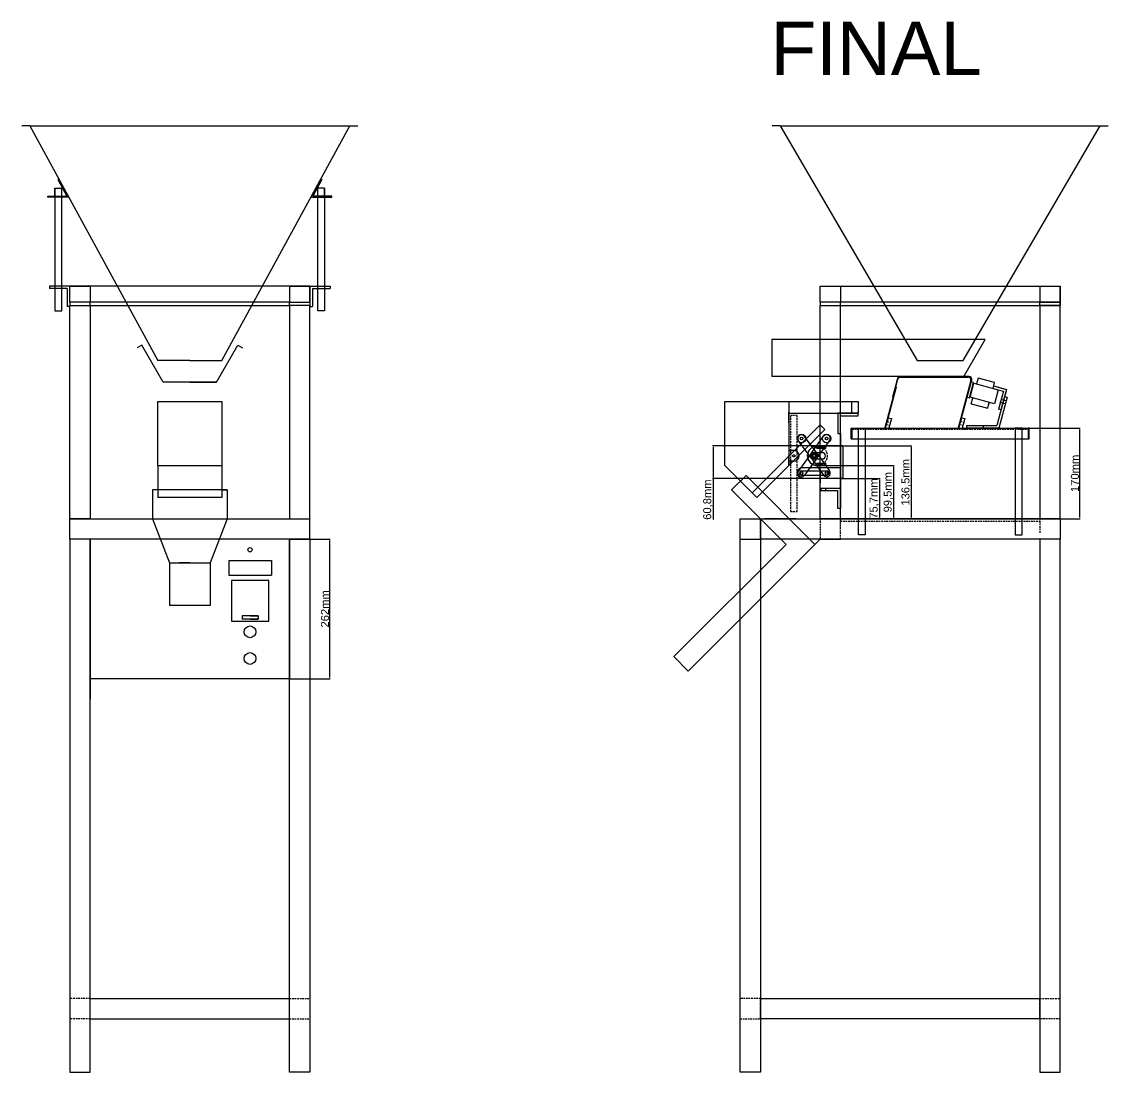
# Model space of a CAD drawing. Header units: centimetres. Extents: x -4347 to 16897, y 45206 to 109107.
# Drawn here: x 8290 to 10327, y 49426 to 51396 of the extents above; entities that cross this region are included whole.
import ezdxf

# ---------------------------------------------------------------- set-up
doc = ezdxf.new("R2010")
doc.units = ezdxf.units.CM
doc.header["$LTSCALE"] = 0.5
doc.linetypes.add('DASHED2', pattern=[9.525, 6.35, -3.175])
doc.styles.get("Standard").update_dxf_attribs({"font": 'arial.ttf'})
doc.dimstyles.new('ISO-25', dxfattribs={"dimtxt": 15, "dimasz": 2.5, "dimexe": 1.25, "dimexo": 0.625, "dimtad": 1, "dimtxsty": 'Standard', "dimcen": 2.5, "dimclrd": 1, "dimclre": 1, "dimadec": 0, "dimazin": 0, "dimtfac": 1, "dimtmove": 0, "dimatfit": 3, "dimfxl": 1, "dimarcsym": 0})

# ---------------------------------------------------------------- blocks, each defined once
blk = doc.blocks.new('*D328')
at = {"color": 1, "lineweight": -2, "transparency": 16777216}
for p, q in [((8792.6, 50425.8), (8868.2, 50425.8)), ((8866.9, 50423.3), (8866.9, 50166.3)), ((8792.6, 50163.8), (8868.2, 50163.8))]:
    blk.add_line(p, q, dxfattribs=at)
at = {"color": 1, "transparency": 16777216}
for points in [[(8866.5, 50423.3), (8867.3, 50423.3), (8866.9, 50425.8)], [(8866.5, 50166.3), (8867.3, 50166.3), (8866.9, 50163.8)]]:
    blk.add_solid(points, dxfattribs=at)
at = {"layer": 'Defpoints', "color": 0, "transparency": 16777216}
for p in [(8792, 50425.8), (8792, 50163.8), (8866.9, 50163.8)]:
    blk.add_point(p, dxfattribs=at)
at = {"color": 0, "transparency": 16777216, "insert": (8858.6, 50294.8), "char_height": 15, "attachment_point": 5, "rotation": 90}
blk.add_mtext('262mm', dxfattribs=at)
blk = doc.blocks.new('*D329')
at = {"color": 1, "lineweight": -2, "transparency": 16777216}
for p, q in [((10179.2, 50633.9), (10273.7, 50633.9)), ((10272.4, 50631.4), (10272.4, 50466.4)), ((10199.1, 50463.9), (10273.7, 50463.9))]:
    blk.add_line(p, q, dxfattribs=at)
at = {"color": 1, "transparency": 16777216}
for points in [[(10272, 50631.4), (10272.8, 50631.4), (10272.4, 50633.9)], [(10272, 50466.4), (10272.8, 50466.4), (10272.4, 50463.9)]]:
    blk.add_solid(points, dxfattribs=at)
at = {"layer": 'Defpoints', "color": 0, "transparency": 16777216}
for p in [(10178.6, 50633.9), (10198.5, 50463.9), (10272.4, 50463.9)]:
    blk.add_point(p, dxfattribs=at)
at = {"color": 0, "transparency": 16777216, "insert": (10264.1, 50548.9), "char_height": 15, "attachment_point": 5, "rotation": 90}
blk.add_mtext('170mm', dxfattribs=at)
blk = doc.blocks.new('*D330')
at = {"color": 1, "lineweight": -2, "transparency": 16777216}
for p, q in [((9825.3, 50539.6), (9898.9, 50539.6)), ((9897.7, 50537.1), (9897.7, 50466.4)), ((9825.3, 50463.9), (9898.9, 50463.9))]:
    blk.add_line(p, q, dxfattribs=at)
at = {"color": 1, "transparency": 16777216}
for points in [[(9897.3, 50537.1), (9898.1, 50537.1), (9897.7, 50539.6)], [(9897.3, 50466.4), (9898.1, 50466.4), (9897.7, 50463.9)]]:
    blk.add_solid(points, dxfattribs=at)
at = {"layer": 'Defpoints', "color": 0, "transparency": 16777216}
for p in [(9824.7, 50539.6), (9824.7, 50463.9), (9897.7, 50463.9)]:
    blk.add_point(p, dxfattribs=at)
at = {"color": 0, "transparency": 16777216, "insert": (9888.1, 50501.7), "char_height": 15, "attachment_point": 5, "rotation": 90}
blk.add_mtext('75,7mm', dxfattribs=at)
blk = doc.blocks.new('*D374')
at = {"color": 1, "lineweight": -2, "transparency": 16777216}
for p, q in [((9828.8, 50600.4), (9584.7, 50600.4)), ((9586, 50597.9), (9586, 50542.1)), ((9828.8, 50539.6), (9584.7, 50539.6)), ((9586, 50539.6), (9586, 50462.3))]:
    blk.add_line(p, q, dxfattribs=at)
at = {"color": 1, "transparency": 16777216}
for points in [[(9585.5, 50597.9), (9586.4, 50597.9), (9586, 50600.4)], [(9585.5, 50542.1), (9586.4, 50542.1), (9586, 50539.6)]]:
    blk.add_solid(points, dxfattribs=at)
at = {"layer": 'Defpoints', "color": 0, "transparency": 16777216}
for p in [(9829.5, 50600.4), (9586, 50539.6), (9829.5, 50539.6)]:
    blk.add_point(p, dxfattribs=at)
at = {"color": 0, "transparency": 16777216, "insert": (9576.3, 50499.7), "char_height": 15, "attachment_point": 5, "rotation": 90}
blk.add_mtext('60,8mm', dxfattribs=at)
blk = doc.blocks.new('*D375')
at = {"color": 1, "lineweight": -2, "transparency": 16777216}
for p, q in [((9825.3, 50563.4), (9925.3, 50563.4)), ((9924.1, 50560.9), (9924.1, 50466.4)), ((9825.3, 50463.9), (9925.3, 50463.9))]:
    blk.add_line(p, q, dxfattribs=at)
at = {"color": 1, "transparency": 16777216}
for points in [[(9923.7, 50560.9), (9924.5, 50560.9), (9924.1, 50563.4)], [(9923.7, 50466.4), (9924.5, 50466.4), (9924.1, 50463.9)]]:
    blk.add_solid(points, dxfattribs=at)
at = {"layer": 'Defpoints', "color": 0, "transparency": 16777216}
for p in [(9824.7, 50563.4), (9824.7, 50463.9), (9924.1, 50463.9)]:
    blk.add_point(p, dxfattribs=at)
at = {"color": 0, "transparency": 16777216, "insert": (9914.5, 50513.6), "char_height": 15, "attachment_point": 5, "rotation": 90}
blk.add_mtext('99,5mm', dxfattribs=at)
blk = doc.blocks.new('*D376')
at = {"color": 1, "lineweight": -2, "transparency": 16777216}
for p, q in [((9830.1, 50600.4), (9958.7, 50600.4)), ((9957.4, 50597.9), (9957.4, 50466.4)), ((9825.3, 50463.9), (9958.7, 50463.9))]:
    blk.add_line(p, q, dxfattribs=at)
at = {"color": 1, "transparency": 16777216}
for points in [[(9957, 50597.9), (9957.8, 50597.9), (9957.4, 50600.4)], [(9957, 50466.4), (9957.8, 50466.4), (9957.4, 50463.9)]]:
    blk.add_solid(points, dxfattribs=at)
at = {"layer": 'Defpoints', "color": 0, "transparency": 16777216}
for p in [(9829.5, 50600.4), (9824.7, 50463.9), (9957.4, 50463.9)]:
    blk.add_point(p, dxfattribs=at)
at = {"color": 0, "transparency": 16777216, "insert": (9947.8, 50532.1), "char_height": 15, "attachment_point": 5, "rotation": 90}
blk.add_mtext('136,5mm', dxfattribs=at)

msp = doc.modelspace()

# ---------------------------------------------------------------- linework, layer by layer
for p, q in [((8305.105, 51200.473), (8290.105, 51200.473)), ((8305.105, 51200.473), (8290.105, 51200.473)), ((8305.105, 51200.473), (8905.105, 51200.473)), ((8305.105, 51200.473), (8905.105, 51200.473)), ((8305.105, 51200.473), (8545.105, 50760.473)), ((8665.105, 50760.473), (8905.105, 51200.473)), ((8905.105, 51200.473), (8920.105, 51200.473)), ((8905.105, 51200.473), (8920.105, 51200.473)), ((9711.593, 51200.473), (9696.593, 51200.473)), ((9711.593, 51200.473), (10311.593, 51200.473)), ((9711.593, 51200.473), (9968.593, 50760.473)), ((10054.593, 50760.473), (10311.593, 51200.473)), ((10311.593, 51200.473), (10326.593, 51200.473)), ((8359.267, 51100.956), (8357.518, 51099.986)), ((8357.518, 51099.986), (8374.78, 51068.846)), ((8359.267, 51100.956), (8378.175, 51066.846)), ((8850.942, 51100.956), (8832.035, 51066.846)), ((8852.692, 51099.986), (8835.43, 51068.846)), ((8850.942, 51100.956), (8852.692, 51099.986)), ((8352.325, 51083.846), (8352.325, 50853.826)), ((8352.325, 51068.846), (8352.325, 51083.846)), ((8352.325, 51083.846), (8365.025, 51083.846)), ((8365.025, 50853.826), (8365.025, 51083.846)), ((8845.185, 50853.826), (8845.185, 51083.846)), ((8857.885, 51083.846), (8845.185, 51083.846)), ((8857.885, 51083.846), (8857.885, 50853.826)), ((8857.885, 51068.846), (8857.885, 51083.846)), ((8339.175, 51066.846), (8339.175, 51068.846)), ((8339.175, 51068.846), (8374.78, 51068.846)), ((8378.175, 51066.846), (8339.175, 51066.846)), ((8832.035, 51066.846), (8871.035, 51066.846)), ((8871.035, 51068.846), (8835.43, 51068.846)), ((8871.035, 51066.846), (8871.035, 51068.846)), ((8380.105, 50900.23), (8342.005, 50900.23)), ((8342.005, 50900.23), (8342.005, 50895.47)), ((8375.345, 50895.47), (8342.005, 50895.47)), ((8375.345, 50895.47), (8375.345, 50862.13)), ((8418.205, 50900.23), (8380.105, 50900.23)), ((8380.105, 50900.23), (8418.205, 50900.23)), ((8380.105, 50870.23), (8380.105, 50900.23)), ((8830.105, 50900.23), (8380.105, 50900.23)), ((8418.205, 50900.23), (8418.205, 50870.23)), ((8792.005, 50900.23), (8830.105, 50900.23)), ((8830.105, 50900.23), (8792.005, 50900.23)), ((8792.005, 50900.23), (8792.005, 50870.23)), ((8830.105, 50870.23), (8830.105, 50900.23)), ((8830.105, 50900.23), (8868.205, 50900.23)), ((8830.105, 50900.23), (8830.105, 50862.13)), ((8834.865, 50895.47), (8834.865, 50862.13)), ((8834.865, 50895.47), (8868.205, 50895.47)), ((8868.205, 50900.23), (8868.205, 50895.47)), ((9786.593, 50870.23), (9786.593, 50900.23)), ((9786.593, 50900.23), (10236.593, 50900.23)), ((9786.593, 50870.23), (9786.593, 50900.23)), ((9824.693, 50900.23), (9824.693, 50870.23)), ((10198.493, 50900.23), (10198.493, 50870.23)), ((10236.593, 50900.23), (10236.593, 50870.23)), ((10236.593, 50870.23), (10236.593, 50900.23)), ((8352.325, 50853.826), (8365.025, 50853.826)), ((8380.105, 50862.13), (8375.345, 50862.13)), ((8418.205, 50870.23), (8380.105, 50870.23)), ((8418.205, 50870.23), (8380.105, 50870.23)), ((8380.105, 50870.23), (8380.105, 50863.88)), ((8380.105, 50863.88), (8418.205, 50863.88)), ((8380.105, 50463.88), (8380.105, 50863.88)), ((8418.205, 50863.88), (8418.205, 50870.23)), ((8792.005, 50870.23), (8418.205, 50870.23)), ((8418.205, 50863.88), (8418.205, 50463.88)), ((8418.205, 50863.88), (8792.005, 50863.88)), ((8792.005, 50870.23), (8830.105, 50870.23)), ((8792.005, 50870.23), (8830.105, 50870.23)), ((8792.005, 50863.88), (8792.005, 50870.23)), ((8830.105, 50863.88), (8792.005, 50863.88)), ((8792.005, 50863.88), (8792.005, 50463.88)), ((8830.105, 50870.23), (8830.105, 50863.88)), ((8830.105, 50463.88), (8830.105, 50863.88)), ((8830.105, 50862.13), (8834.865, 50862.13)), ((8857.885, 50853.826), (8845.185, 50853.826)), ((10236.593, 50870.23), (9786.593, 50870.23)), ((9786.593, 50870.23), (9786.593, 50863.88)), ((9824.693, 50870.23), (9786.593, 50870.23)), ((9824.693, 50870.23), (9786.593, 50870.23)), ((9786.593, 50870.23), (9786.593, 50863.88)), ((9786.593, 50463.88), (9786.593, 50863.88)), ((9786.593, 50863.88), (9824.693, 50863.88)), ((9786.593, 50863.88), (10236.593, 50863.88)), ((9786.593, 50863.88), (9824.693, 50863.88)), ((9824.693, 50863.88), (9824.693, 50870.23)), ((9824.693, 50463.88), (9824.693, 50863.88)), ((10198.493, 50870.23), (10236.593, 50870.23)), ((10198.493, 50870.23), (10236.593, 50870.23)), ((10198.493, 50863.88), (10198.493, 50870.23)), ((10236.593, 50863.88), (10198.493, 50863.88)), ((10198.493, 50863.88), (10198.493, 50463.88)), ((10236.593, 50863.88), (10198.493, 50863.88)), ((10236.593, 50863.88), (10236.593, 50870.23)), ((10236.593, 50870.23), (10236.593, 50863.88)), ((10236.593, 50463.88), (10236.593, 50863.88)), ((10095.759, 50799.755), (9695.759, 50799.755)), ((9695.759, 50799.755), (9695.759, 50730.473)), ((10055.759, 50730.473), (10095.759, 50799.755)), ((8515.105, 50789.512), (8506.445, 50784.512)), ((8555.105, 50720.23), (8515.105, 50789.512)), ((8655.105, 50720.23), (8695.105, 50789.512)), ((8695.105, 50789.512), (8703.765, 50784.512)), ((8605.105, 50760.473), (8545.105, 50760.473)), ((8605.105, 50760.473), (8665.105, 50760.473)), ((9968.593, 50760.473), (10054.593, 50760.473)), ((10055.759, 50730.473), (9695.759, 50730.473)), ((10065.759, 50730.473), (9936.112, 50730.473)), ((9936.96, 50729.273), (10064.207, 50729.273)), ((8655.105, 50720.23), (8555.105, 50720.23)), ((8605.105, 50720.23), (8655.105, 50720.23)), ((9928.539, 50711.465), (9907.834, 50634.191)), ((9908.993, 50633.88), (9929.699, 50711.154)), ((9931.282, 50726.767), (9921.922, 50691.836)), ((9923.081, 50691.525), (9932.13, 50725.567)), ((9928.539, 50711.465), (9926.728, 50704.703)), ((9929.699, 50711.154), (9928.539, 50711.465)), ((10069.037, 50722.979), (10045.313, 50634.17)), ((10046.393, 50633.88), (10070.588, 50724.179)), ((10066.52, 50690.604), (10074.284, 50719.582)), ((10067.874, 50691.794), (10074.862, 50717.874)), ((10074.284, 50719.582), (10069.687, 50720.814)), ((10074.862, 50717.874), (10120.261, 50705.709)), ((10082.668, 50727.688), (10079.692, 50716.58)), ((10113.578, 50719.406), (10082.668, 50727.688)), ((10110.601, 50708.298), (10113.578, 50719.406)), ((10110.601, 50708.298), (10111.831, 50712.886)), ((10111.831, 50712.886), (10131.149, 50707.709)), ((10111.831, 50712.886), (10135.747, 50706.477)), ((9921.922, 50691.836), (9923.081, 50691.525)), ((9926.728, 50704.703), (9925.175, 50698.908)), ((9925.175, 50698.908), (9925.951, 50701.806)), ((9925.951, 50701.806), (9927.11, 50701.495)), ((10061.922, 50691.836), (10066.52, 50690.604)), ((10113.273, 50679.629), (10067.874, 50691.794)), ((10069.727, 50679.392), (10072.704, 50690.5)), ((10110.601, 50708.298), (10129.92, 50703.121)), ((10110.601, 50708.298), (10129.92, 50703.121)), ((10120.261, 50705.709), (10113.273, 50679.629)), ((10132.187, 50693.192), (10117.57, 50638.64)), ((10129.92, 50703.121), (10120.797, 50669.072)), ((10136.785, 50691.96), (10121.223, 50633.88)), ((10135.747, 50706.477), (10124.423, 50664.214)), ((10135.747, 50706.477), (10125.394, 50667.84)), ((10132.187, 50693.192), (10136.785, 50691.96)), ((10136.785, 50691.96), (10134.973, 50685.198)), ((8545.105, 50683.88), (8665.105, 50683.88)), ((8545.105, 50563.88), (8545.105, 50683.88)), ((8665.105, 50683.88), (8665.105, 50563.88)), ((9607.828, 50563.88), (9607.828, 50683.88)), ((9607.828, 50563.88), (9607.828, 50683.88)), ((9607.828, 50563.88), (9607.828, 50683.88)), ((9607.828, 50683.88), (9727.828, 50683.88)), ((9727.828, 50683.88), (9857.828, 50683.88)), ((9727.828, 50683.88), (9727.828, 50563.88)), ((9727.828, 50683.88), (9727.828, 50661.88)), ((9727.828, 50673.88), (9727.828, 50651.88)), ((9845.828, 50661.88), (9845.828, 50683.88)), ((9857.828, 50683.88), (9857.828, 50661.88)), ((10069.727, 50679.392), (10100.637, 50671.109)), ((10100.637, 50671.109), (10103.613, 50682.218)), ((10103.613, 50682.218), (10102.384, 50677.629)), ((10125.001, 50684.765), (10120.797, 50669.072)), ((10125.394, 50667.84), (10120.797, 50669.072)), ((10125.778, 50687.662), (10124.225, 50681.867)), ((10133.421, 50679.403), (10124.225, 50681.867)), ((10134.973, 50685.198), (10125.778, 50687.662)), ((9727.828, 50643.88), (9727.828, 50663.88)), ((9727.828, 50661.88), (9857.828, 50661.88)), ((9732.588, 50661.88), (9827.828, 50661.88)), ((9908.993, 50633.88), (9914.169, 50653.199)), ((9914.169, 50653.199), (9912.358, 50646.437)), ((9914.169, 50653.199), (9920.303, 50651.555)), ((9920.303, 50651.555), (9915.567, 50633.88)), ((10046.393, 50633.88), (10051.569, 50653.199)), ((10051.569, 50653.199), (10049.758, 50646.437)), ((10051.569, 50653.199), (10057.703, 50651.555)), ((10057.703, 50651.555), (10052.967, 50633.88)), ((9659.353, 50512.365), (9786.632, 50639.645)), ((9667.838, 50503.88), (9795.117, 50631.159)), ((9795.107, 50631.159), (9786.622, 50639.645)), ((9844.593, 50613.88), (9844.593, 50633.88)), ((9844.593, 50633.88), (10178.593, 50633.88)), ((9844.593, 50633.88), (9864.593, 50633.88)), ((9844.593, 50633.88), (9954.593, 50633.88)), ((9846.593, 50613.88), (9846.593, 50633.88)), ((9846.593, 50633.88), (9846.593, 50631.88)), ((9855.711, 50633.88), (10155.711, 50633.88)), ((9857.64, 50633.88), (9870.34, 50633.88)), ((9858.243, 50633.88), (9870.943, 50633.88)), ((9858.243, 50433.88), (9858.243, 50633.88)), ((9870.943, 50633.88), (9870.943, 50433.88)), ((9907.834, 50634.191), (9908.993, 50633.88)), ((10046.393, 50633.88), (10045.313, 50634.17)), ((10061.223, 50638.64), (10117.57, 50638.64)), ((10061.223, 50633.88), (10061.223, 50638.64)), ((10061.223, 50638.64), (10071.223, 50638.64)), ((10061.223, 50638.64), (10091.223, 50638.64)), ((10121.223, 50633.88), (10061.223, 50633.88)), ((10121.223, 50633.88), (10066.648, 50633.88)), ((10091.993, 50638.64), (10091.993, 50633.88)), ((10164.943, 50633.88), (10152.243, 50633.88)), ((10152.243, 50633.88), (10152.243, 50433.88)), ((10164.943, 50433.88), (10164.943, 50633.88)), ((10178.593, 50633.88), (10176.593, 50633.88)), ((10176.593, 50633.88), (10176.593, 50613.88)), ((10178.593, 50613.88), (10178.593, 50633.88)), ((9824.693, 50623.78), (9824.693, 50600.38)), ((9844.593, 50613.88), (10178.593, 50613.88)), ((9844.593, 50613.88), (9846.593, 50613.88)), ((9727.828, 50592.82), (9727.828, 50572.88)), ((9737.221, 50591.85), (9727.828, 50591.85)), ((9775.343, 50587.88), (9790.343, 50587.88)), ((9781.343, 50600.38), (9824.693, 50600.38)), ((9781.343, 50598.88), (9796.343, 50598.88)), ((9781.343, 50595.88), (9796.343, 50595.88)), ((9824.693, 50600.38), (9824.693, 50539.577)), ((9824.693, 50600.38), (9824.693, 50563.38)), ((9824.693, 50600.38), (9829.345, 50600.38)), ((9829.453, 50539.577), (9829.453, 50600.38)), ((9727.828, 50563.88), (9727.828, 50581.88)), ((9727.828, 50563.88), (9727.828, 50573.88)), ((9737.221, 50571.85), (9727.828, 50571.85)), ((9775.343, 50575.88), (9790.343, 50575.88)), ((9781.343, 50567.88), (9796.343, 50567.88)), ((8545.105, 50563.88), (8665.105, 50563.88)), ((8545.105, 50563.88), (8545.105, 50503.88)), ((8665.105, 50563.88), (8665.105, 50503.88)), ((9667.828, 50503.88), (9607.828, 50563.88)), ((9751.694, 50553.577), (9799.539, 50553.577)), ((9824.693, 50559.577), (9753.854, 50559.577)), ((9781.343, 50564.88), (9796.343, 50564.88)), ((9781.343, 50563.38), (9824.693, 50563.38)), ((9786.593, 50556.38), (9786.593, 50531.38)), ((9824.693, 50559.577), (9824.693, 50539.577)), ((9824.693, 50559.012), (9824.693, 50539.98)), ((9620.68, 50517.893), (9647.621, 50544.834)), ((9647.621, 50544.834), (9776.634, 50415.821)), ((9751.694, 50545.577), (9799.539, 50545.577)), ((9824.693, 50539.577), (9753.854, 50539.577)), ((9824.693, 50539.577), (9829.453, 50539.577)), ((8675.105, 50517.893), (8535.105, 50517.893)), ((8605.105, 50517.893), (8535.105, 50517.893)), ((8535.105, 50517.893), (8535.105, 50463.88)), ((8665.105, 50517.893), (8675.105, 50517.893)), ((8675.105, 50517.893), (8675.105, 50463.88)), ((9674.693, 50463.88), (9620.68, 50517.893)), ((9620.68, 50517.893), (9722.752, 50415.821)), ((9788.593, 50516.62), (9788.593, 50521.38)), ((9796.593, 50521.38), (9796.593, 50516.62)), ((8665.105, 50503.88), (8545.105, 50503.88)), ((8418.205, 50463.88), (8380.105, 50463.88)), ((8380.105, 50463.88), (8830.105, 50463.88)), ((8380.105, 50425.78), (8380.105, 50463.88)), ((8535.105, 50463.88), (8567.005, 50380.922)), ((8675.105, 50463.88), (8643.205, 50380.922)), ((8792.005, 50463.88), (8830.105, 50463.88)), ((8830.105, 50425.78), (8830.105, 50463.88)), ((9636.593, 50463.88), (9786.593, 50463.88)), ((9636.593, 50463.88), (10036.593, 50463.88)), ((9636.593, 50425.78), (9636.593, 50463.88)), ((9674.693, 50463.88), (9674.693, 50425.78)), ((9741.451, 50463.88), (9681.451, 50463.88)), ((9681.451, 50463.88), (9757.651, 50463.88)), ((9786.593, 50463.88), (10236.593, 50463.88)), ((10236.593, 50463.88), (9786.593, 50463.88)), ((9824.693, 50463.88), (9786.593, 50463.88)), ((9824.693, 50463.88), (9824.693, 50459.12)), ((10236.593, 50463.88), (10236.593, 50425.78)), ((8830.105, 50425.78), (8380.105, 50425.78)), ((8380.105, 50425.78), (8380.105, 49425.78)), ((8418.205, 49425.78), (8418.205, 50425.78)), ((8418.205, 50425.78), (8418.205, 50125.78)), ((8792.005, 50425.78), (8752.005, 50425.78)), ((8792.005, 49425.78), (8792.005, 50425.78)), ((8792.005, 50425.78), (8792.005, 50163.78)), ((8830.105, 50425.78), (8830.105, 49425.78)), ((9786.593, 50425.78), (9539.105, 50178.293)), ((9636.593, 49425.78), (9636.593, 50425.78)), ((9636.593, 50425.78), (9674.693, 50425.78)), ((9674.693, 50425.78), (9674.693, 49425.78)), ((10236.593, 50425.78), (9674.693, 50425.78)), ((9786.593, 50425.78), (9824.693, 50425.78)), ((9870.943, 50433.88), (9858.243, 50433.88)), ((10152.243, 50433.88), (10164.943, 50433.88)), ((10236.593, 50425.78), (10198.493, 50425.78)), ((10198.493, 50425.78), (10198.493, 49425.78)), ((10236.593, 49425.78), (10236.593, 50425.78)), ((9722.752, 50415.821), (9512.356, 50205.425)), ((8678.005, 50385.78), (8758.005, 50385.78)), ((8678.005, 50385.78), (8678.005, 50357.78)), ((8758.005, 50385.78), (8758.005, 50357.78)), ((8567.005, 50380.922), (8643.205, 50380.922)), ((8567.005, 50380.922), (8567.005, 50300.922)), ((8605.105, 50380.922), (8585.105, 50380.922)), ((8605.105, 50380.922), (8625.105, 50380.922)), ((8643.205, 50380.922), (8643.205, 50300.922)), ((8678.005, 50357.78), (8758.005, 50357.78)), ((8683.005, 50347.78), (8683.005, 50271.78)), ((8753.005, 50347.78), (8683.005, 50347.78)), ((8753.005, 50271.78), (8753.005, 50347.78)), ((8643.205, 50300.922), (8567.005, 50300.922)), ((8718.005, 50281.78), (8703.005, 50281.78)), ((8703.005, 50281.78), (8703.005, 50275.78)), ((8718.005, 50281.78), (8733.005, 50281.78)), ((8733.005, 50281.78), (8718.005, 50281.78)), ((8733.005, 50281.78), (8733.005, 50275.78)), ((8683.005, 50271.78), (8753.005, 50271.78)), ((8718.005, 50275.78), (8703.005, 50275.78)), ((8718.005, 50275.78), (8733.005, 50275.78)), ((8733.005, 50275.78), (8718.005, 50275.78)), ((9512.356, 50205.425), (9539.105, 50178.293)), ((8792.005, 50163.78), (8418.205, 50163.78)), ((8418.205, 49563.88), (8792.005, 49563.88)), ((9674.693, 49563.88), (10198.493, 49563.88)), ((8418.205, 49425.78), (8418.205, 49525.78)), ((8418.205, 49525.78), (8792.005, 49525.78)), ((9636.593, 49425.78), (9636.593, 49525.78)), ((10198.493, 49525.78), (9674.693, 49525.78)), ((8380.105, 49425.78), (8418.205, 49425.78)), ((8830.105, 49425.78), (8792.005, 49425.78)), ((9674.693, 49425.78), (9636.593, 49425.78)), ((10198.493, 49425.78), (10236.593, 49425.78))]:
    msp.add_line(p, q)
at = {"linetype": 'DASHED2'}
for p, q in [((9925.175, 50698.908), (9926.334, 50698.597)), ((9926.728, 50704.703), (9927.887, 50704.393)), ((9846.593, 50631.88), (10176.593, 50631.88)), ((9910.805, 50640.642), (9916.938, 50638.998)), ((9912.358, 50646.437), (9918.491, 50644.794)), ((10048.205, 50640.642), (10054.338, 50638.998)), ((10049.758, 50646.437), (10055.891, 50644.794)), ((10198.493, 50473.88), (10198.493, 50435.78)), ((9674.693, 50425.78), (9674.693, 50463.88)), ((9786.593, 50463.88), (9786.593, 50425.78)), ((9824.693, 50425.78), (9824.693, 50463.88)), ((9824.693, 50459.12), (10198.493, 50459.12)), ((8418.205, 49563.88), (8380.105, 49563.88)), ((8792.005, 49563.88), (8830.105, 49563.88)), ((9674.693, 49563.88), (9636.593, 49563.88)), ((9674.693, 49525.78), (9674.693, 49563.88)), ((10198.493, 49525.78), (10198.493, 49563.88)), ((10198.493, 49563.88), (10236.593, 49563.88)), ((10198.493, 49563.88), (10198.493, 49525.78)), ((8418.205, 49525.78), (8380.105, 49525.78)), ((8792.005, 49525.78), (8830.105, 49525.78)), ((9636.593, 49525.78), (9674.693, 49525.78)), ((10236.593, 49525.78), (10198.493, 49525.78))]:
    msp.add_line(p, q, dxfattribs=at)
at = {"color": 240, "linetype": 'DASHED2', "true_color": 0xed1f24}
for p, q in [((9731.343, 50477.572), (9731.343, 50657.572)), ((9743.343, 50657.572), (9731.343, 50657.572)), ((9743.343, 50477.572), (9743.343, 50657.572)), ((9731.343, 50477.572), (9743.343, 50477.572))]:
    msp.add_line(p, q, dxfattribs=at)
at = {"color": 3}
for p, q in [((9857.828, 50661.88), (9819.728, 50661.88)), ((9819.728, 50661.88), (9819.728, 50623.78)), ((9824.488, 50623.78), (9824.488, 50657.12)), ((9824.488, 50657.12), (9857.828, 50657.12)), ((9857.828, 50661.88), (9845.828, 50661.88)), ((9857.828, 50657.12), (9857.828, 50661.88)), ((9819.728, 50647.12), (9819.728, 50625.12)), ((9819.728, 50623.78), (9824.488, 50623.78)), ((9786.593, 50519.38), (9786.593, 50556.38)), ((9824.693, 50556.38), (9824.693, 50519.38)), ((9786.593, 50521.38), (9824.693, 50521.38)), ((9786.593, 50521.38), (9786.593, 50516.62)), ((9786.593, 50516.62), (9819.933, 50516.62)), ((9819.933, 50483.28), (9819.933, 50516.62)), ((9824.693, 50521.38), (9824.693, 50483.28)), ((9824.693, 50483.28), (9819.933, 50483.28))]:
    msp.add_line(p, q, dxfattribs=at)
at = {"color": 7, "true_color": 0xffffff}
for p, q in [((9769.676, 50577.771), (9746.197, 50610.156)), ((9781.01, 50585.989), (9757.531, 50618.373)), ((9769.661, 50585.969), (9793.028, 50618.435)), ((9781.024, 50577.791), (9804.391, 50610.256)), ((9769.676, 50585.989), (9746.197, 50553.605)), ((9781.01, 50577.771), (9757.531, 50545.387)), ((9769.661, 50577.791), (9793.028, 50545.326)), ((9781.024, 50585.969), (9804.391, 50553.504))]:
    msp.add_line(p, q, dxfattribs=at)
for centre, radius in [((9751.864, 50614.264), 8), ((9751.864, 50614.264), 2.5), ((9798.709, 50614.346), 8), ((9798.709, 50614.346), 2.5), ((9775.343, 50581.88), 4), ((9775.343, 50581.88), 4), ((9775.343, 50581.88), 4), ((9751.864, 50549.496), 2.5), ((9751.864, 50549.496), 2.5), ((9798.709, 50549.415), 2.5)]:
    msp.add_circle(centre, radius, dxfattribs=at)
at = {"linetype": 'DASHED2'}
msp.add_circle((9781.343, 50581.88), 18.5, dxfattribs=at)
for centre, radius in [((9775.343, 50581.88), 7), ((9775.343, 50581.88), 7), ((9775.343, 50581.88), 6), ((9781.343, 50597.38), 1.5), ((9737.343, 50581.88), 2), ((9775.343, 50581.88), 4), ((9775.343, 50581.88), 3), ((9781.343, 50566.38), 1.5), ((8718.005, 50405.78), 4), ((8718.005, 50251.78), 11), ((8718.005, 50201.78), 11)]:
    msp.add_circle(centre, radius)
at = {"color": 240, "linetype": 'DASHED2', "true_color": 0xed1f24}
msp.add_circle((9737.343, 50581.88), 2, dxfattribs=at)
for centre, radius, start, end in [((9936.112, 50725.473), 5, 90, 165), ((9936.96, 50724.273), 5, 90, 165), ((10064.207, 50724.273), 5, 345, 90), ((10065.759, 50725.473), 5, 345, 90), ((9737.221, 50581.85), 10, 270, 90), ((9781.343, 50581.88), 18.5, 90, 270), ((9775.343, 50581.88), 6, 90, 270), ((9781.343, 50597.38), 1.5, 90, 270), ((9790.343, 50581.88), 6, 270, 90), ((9796.343, 50597.38), 1.5, 270, 90), ((9781.343, 50566.38), 1.5, 90, 270), ((9796.343, 50566.38), 1.5, 270, 90), ((9753.696, 50549.577), 10.001, 89.092825, 270.907175), ((9799.539, 50549.577), 4, 270, 90)]:
    msp.add_arc(centre, radius, start, end)
at = {"color": 7, "true_color": 0xffffff}
for centre, radius, start, end in [((9751.864, 50614.264), 7, 35.94258, 215.94258), ((9798.709, 50614.346), 7, 324.255798, 144.255798), ((9751.864, 50549.496), 7, 144.05742, 324.05742), ((9751.694, 50549.577), 4, 90, 270.198363), ((9798.709, 50549.415), 7, 215.744202, 35.744202)]:
    msp.add_arc(centre, radius, start, end, dxfattribs=at)

# ---------------------------------------------------------------- texts
at = {"insert": (9693.925, 51395.917), "char_height": 100, "attachment_point": 1}
msp.add_mtext_dynamic_manual_height_columns('FINAL', width=876.24188, gutter_width=12.5, heights=[0], dxfattribs=at)

# ---------------------------------------------------------------- dimensions: what is measured, and where the dimension line sits
for base, p1, p2, picture, middle in [((10272.4, 50463.88), (10178.593, 50633.88), (10198.493, 50463.88), '*D329', (10264.116, 50548.88)), ((9585.966, 50539.577), (9829.453, 50600.38), (9829.453, 50539.577), '*D374', (9576.326, 50499.673)), ((9957.415, 50463.88), (9829.453, 50600.38), (9824.693, 50463.88), '*D376', (9947.776, 50532.13)), ((9924.096, 50463.88), (9824.693, 50563.38), (9824.693, 50463.88), '*D375', (9914.457, 50513.63)), ((9897.69, 50463.88), (9824.693, 50539.577), (9824.693, 50463.88), '*D330', (9888.082, 50501.729)), ((8866.917, 50163.78), (8792.005, 50425.78), (8792.005, 50163.78), '*D328', (8858.633, 50294.78))]:
    dim = msp.add_linear_dim(base=base, p1=p1, p2=p2, angle=90, dimstyle='ISO-25', override={"dimpost": 'mm'})
    dim.commit()
    dim.dimension.update_dxf_attribs({"geometry": picture, "text_midpoint": middle})

doc.saveas('drawing.dxf')
